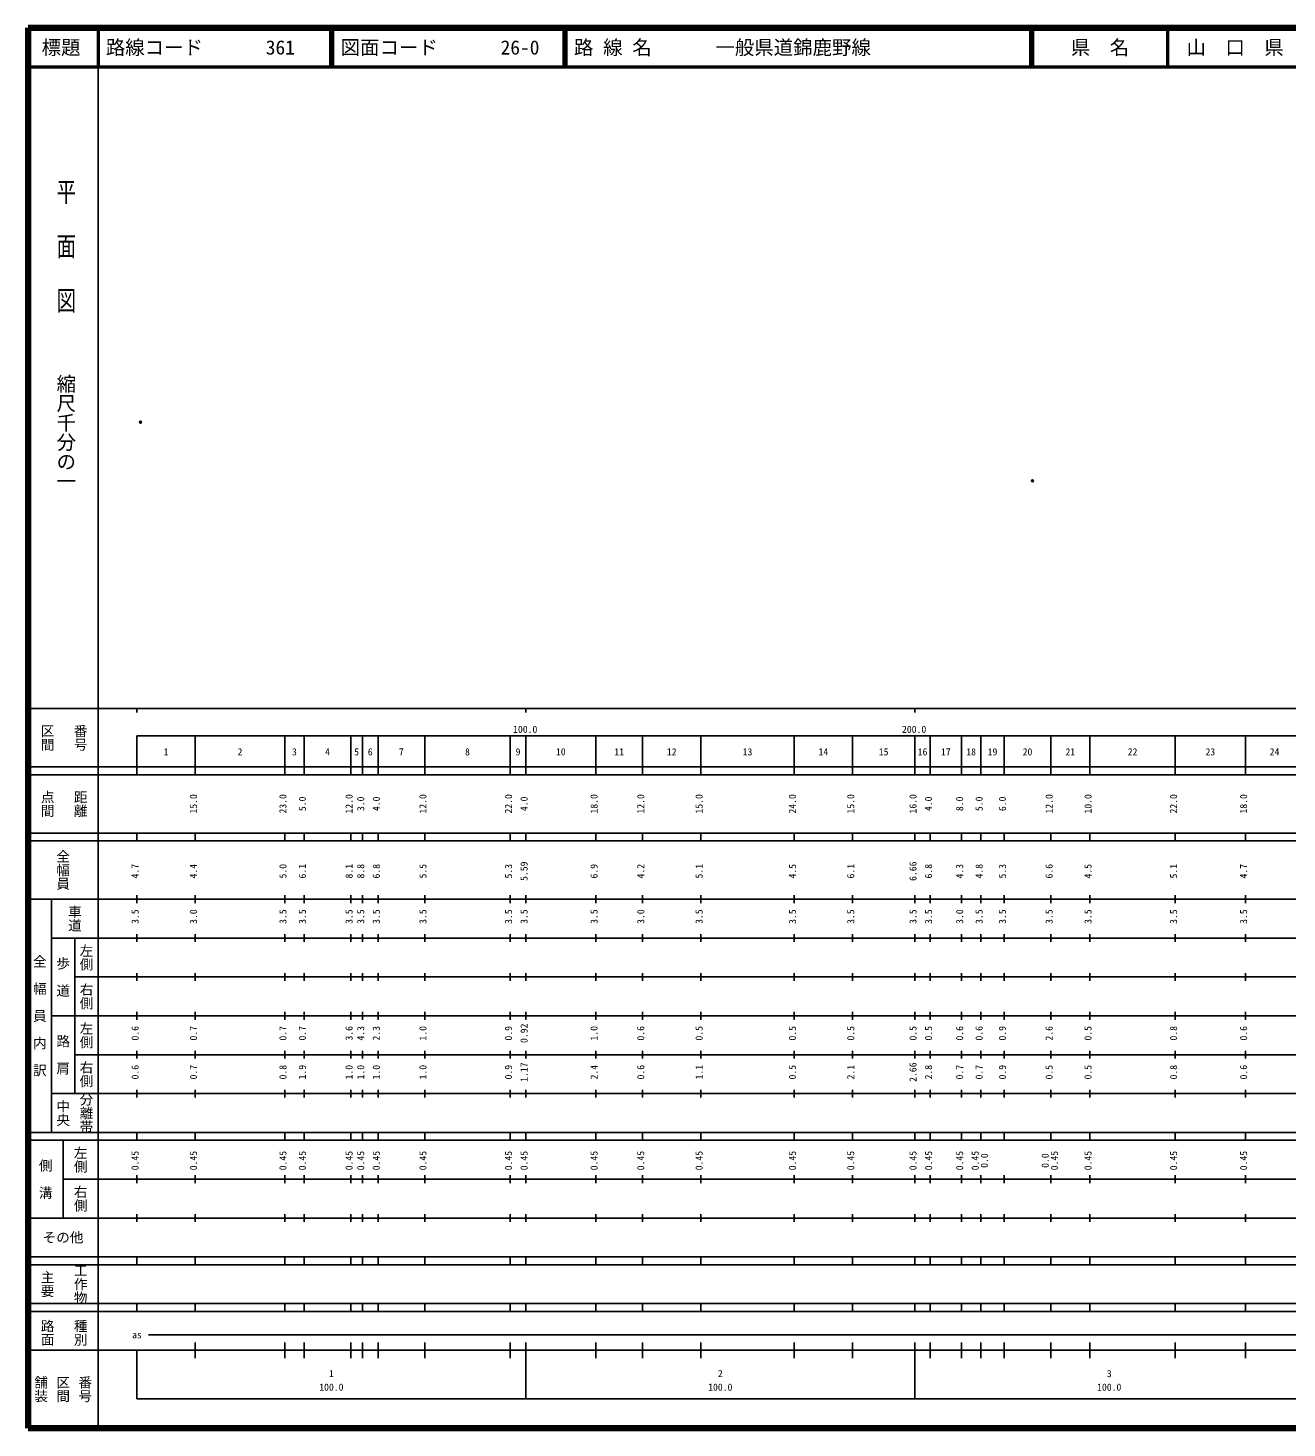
# Model space of a CAD drawing. Units: millimetres on the paper. Extents: x 40 to 680, y 20 to 380.
# Drawn here: x 40 to 363.7, y 20 to 380 of the extents above; entities that cross this region are included whole.
import ezdxf
from ezdxf.enums import TextEntityAlignment as Align

# ---------------------------------------------------------------- set-up
doc = ezdxf.new("R2010")
doc.units = ezdxf.units.MM
doc.header["$PDMODE"] = 32
doc.header["$PDSIZE"] = 0.5
doc.layers.add('M-OTRS', color=6, linetype='Continuous')
doc.layers.add('M-TTL-TXT', color=7, linetype='Continuous')
for name, color, linetype, lineweight in [('M-TTL', 2, 'Continuous', 140), ('M-TTL-BAND', 7, 'Continuous', 25), ('M-TTL-LINE', 7, 'Continuous', 50)]:
    doc.layers.add(name, color=color, linetype=linetype, lineweight=lineweight)
doc.styles.add('@ＭＳ ゴシック', font='')
doc.styles.add('ＭＳ ゴシック', font='')
doc.styles.get('@ＭＳ ゴシック').set_extended_font_data('@MS Gothic')
doc.styles.get('ＭＳ ゴシック').set_extended_font_data('MS Gothic')

msp = doc.modelspace()

# ---------------------------------------------------------------- linework, layer by layer
at = {"layer": 'M-OTRS'}
for p in [(68.923, 278.609), (298.248, 263.545)]:
    msp.add_point(p, dxfattribs=at)
at = {"layer": 'M-TTL'}
for p, q in [((40, 380), (40, 20)), ((680, 380), (40, 380)), ((40, 20), (680, 20))]:
    msp.add_line(p, q, dxfattribs=at)
at = {"layer": 'M-TTL-BAND'}
for p, q in [((58, 370), (58, 20)), ((40, 205), (579, 205)), ((68, 205), (68, 204)), ((168, 205), (168, 204)), ((268, 205), (268, 204)), ((68, 198), (579, 198)), ((68, 198), (68, 188)), ((83, 188), (83, 198)), ((106, 188), (106, 198)), ((111, 188), (111, 198)), ((123, 188), (123, 198)), ((126, 188), (126, 198)), ((130, 188), (130, 198)), ((142, 188), (142, 198)), ((164, 188), (164, 198)), ((168, 188), (168, 198)), ((186, 188), (186, 198)), ((198, 188), (198, 198)), ((213, 188), (213, 198)), ((237, 188), (237, 198)), ((252, 188), (252, 198)), ((268, 188), (268, 198)), ((272, 188), (272, 198)), ((280, 188), (280, 198)), ((285, 188), (285, 198)), ((291, 188), (291, 198)), ((303, 188), (303, 198)), ((313, 188), (313, 198)), ((335, 188), (335, 198)), ((353, 188), (353, 198)), ((40, 190), (579, 190)), ((40, 188), (579, 188)), ((40, 173), (579, 173)), ((68, 171), (68, 173)), ((83, 171), (83, 173)), ((106, 171), (106, 173)), ((111, 171), (111, 173)), ((123, 171), (123, 173)), ((126, 171), (126, 173)), ((130, 171), (130, 173)), ((142, 171), (142, 173)), ((164, 171), (164, 173)), ((168, 171), (168, 173)), ((186, 171), (186, 173)), ((198, 171), (198, 173)), ((213, 171), (213, 173)), ((237, 171), (237, 173)), ((252, 171), (252, 173)), ((268, 171), (268, 173)), ((272, 171), (272, 173)), ((280, 171), (280, 173)), ((285, 171), (285, 173)), ((291, 171), (291, 173)), ((303, 171), (303, 173)), ((313, 171), (313, 173)), ((335, 171), (335, 173)), ((353, 171), (353, 173)), ((40, 171), (579, 171)), ((40, 156), (579, 156)), ((46, 96), (46, 156)), ((68, 155), (68, 157)), ((83, 155), (83, 157)), ((106, 155), (106, 157)), ((111, 155), (111, 157)), ((123, 155), (123, 157)), ((126, 155), (126, 157)), ((130, 155), (130, 157)), ((142, 155), (142, 157)), ((164, 155), (164, 157)), ((168, 155), (168, 157)), ((186, 155), (186, 157)), ((198, 155), (198, 157)), ((213, 155), (213, 157)), ((237, 155), (237, 157)), ((252, 155), (252, 157)), ((268, 155), (268, 157)), ((272, 155), (272, 157)), ((280, 155), (280, 157)), ((285, 155), (285, 157)), ((291, 155), (291, 157)), ((303, 155), (303, 157)), ((313, 155), (313, 157)), ((335, 155), (335, 157)), ((353, 155), (353, 157)), ((46, 146), (579, 146)), ((52, 146), (52, 106)), ((68, 145), (68, 147)), ((83, 145), (83, 147)), ((106, 145), (106, 147)), ((111, 145), (111, 147)), ((123, 145), (123, 147)), ((126, 145), (126, 147)), ((130, 145), (130, 147)), ((142, 145), (142, 147)), ((164, 145), (164, 147)), ((168, 145), (168, 147)), ((186, 145), (186, 147)), ((198, 145), (198, 147)), ((213, 145), (213, 147)), ((237, 145), (237, 147)), ((252, 145), (252, 147)), ((268, 145), (268, 147)), ((272, 145), (272, 147)), ((280, 145), (280, 147)), ((285, 145), (285, 147)), ((291, 145), (291, 147)), ((303, 145), (303, 147)), ((313, 145), (313, 147)), ((335, 145), (335, 147)), ((353, 145), (353, 147)), ((68, 135), (68, 137)), ((83, 135), (83, 137)), ((106, 135), (106, 137)), ((111, 135), (111, 137)), ((123, 135), (123, 137)), ((126, 135), (126, 137)), ((130, 135), (130, 137)), ((142, 135), (142, 137)), ((164, 135), (164, 137)), ((168, 135), (168, 137)), ((186, 135), (186, 137)), ((198, 135), (198, 137)), ((213, 135), (213, 137)), ((237, 135), (237, 137)), ((252, 135), (252, 137)), ((268, 135), (268, 137)), ((272, 135), (272, 137)), ((280, 135), (280, 137)), ((285, 135), (285, 137)), ((291, 135), (291, 137)), ((303, 135), (303, 137)), ((313, 135), (313, 137)), ((335, 135), (335, 137)), ((353, 135), (353, 137)), ((52, 136), (579, 136)), ((46, 126), (579, 126)), ((68, 125), (68, 127)), ((83, 125), (83, 127)), ((106, 125), (106, 127)), ((111, 125), (111, 127)), ((123, 125), (123, 127)), ((126, 125), (126, 127)), ((130, 125), (130, 127)), ((142, 125), (142, 127)), ((164, 125), (164, 127)), ((168, 125), (168, 127)), ((186, 125), (186, 127)), ((198, 125), (198, 127)), ((213, 125), (213, 127)), ((237, 125), (237, 127)), ((252, 125), (252, 127)), ((268, 125), (268, 127)), ((272, 125), (272, 127)), ((280, 125), (280, 127)), ((285, 125), (285, 127)), ((291, 125), (291, 127)), ((303, 125), (303, 127)), ((313, 125), (313, 127)), ((335, 125), (335, 127)), ((353, 125), (353, 127)), ((52, 116), (579, 116)), ((68, 115), (68, 117)), ((83, 115), (83, 117)), ((106, 115), (106, 117)), ((111, 115), (111, 117)), ((123, 115), (123, 117)), ((126, 115), (126, 117)), ((130, 115), (130, 117)), ((142, 115), (142, 117)), ((164, 115), (164, 117)), ((168, 115), (168, 117)), ((186, 115), (186, 117)), ((198, 115), (198, 117)), ((213, 115), (213, 117)), ((237, 115), (237, 117)), ((252, 115), (252, 117)), ((268, 115), (268, 117)), ((272, 115), (272, 117)), ((280, 115), (280, 117)), ((285, 115), (285, 117)), ((291, 115), (291, 117)), ((303, 115), (303, 117)), ((313, 115), (313, 117)), ((335, 115), (335, 117)), ((353, 115), (353, 117)), ((46, 106), (579, 106)), ((68, 105), (68, 107)), ((83, 105), (83, 107)), ((106, 105), (106, 107)), ((111, 105), (111, 107)), ((123, 105), (123, 107)), ((126, 105), (126, 107)), ((130, 105), (130, 107)), ((142, 105), (142, 107)), ((164, 105), (164, 107)), ((168, 105), (168, 107)), ((186, 105), (186, 107)), ((198, 105), (198, 107)), ((213, 105), (213, 107)), ((237, 105), (237, 107)), ((252, 105), (252, 107)), ((268, 105), (268, 107)), ((272, 105), (272, 107)), ((280, 105), (280, 107)), ((285, 105), (285, 107)), ((291, 105), (291, 107)), ((303, 105), (303, 107)), ((313, 105), (313, 107)), ((335, 105), (335, 107)), ((353, 105), (353, 107)), ((40, 96), (579, 96)), ((40, 94), (579, 94)), ((49, 94), (49, 74)), ((68, 94), (68, 96)), ((83, 94), (83, 96)), ((106, 94), (106, 96)), ((111, 94), (111, 96)), ((123, 94), (123, 96)), ((126, 94), (126, 96)), ((130, 94), (130, 96)), ((142, 94), (142, 96)), ((164, 94), (164, 96)), ((168, 94), (168, 96)), ((186, 94), (186, 96)), ((198, 94), (198, 96)), ((213, 94), (213, 96)), ((237, 94), (237, 96)), ((252, 94), (252, 96)), ((268, 94), (268, 96)), ((272, 94), (272, 96)), ((280, 94), (280, 96)), ((285, 94), (285, 96)), ((291, 94), (291, 96)), ((303, 94), (303, 96)), ((313, 94), (313, 96)), ((335, 94), (335, 96)), ((353, 94), (353, 96)), ((49, 84), (579, 84)), ((68, 83), (68, 85)), ((83, 83), (83, 85)), ((106, 83), (106, 85)), ((111, 83), (111, 85)), ((123, 83), (123, 85)), ((126, 83), (126, 85)), ((130, 83), (130, 85)), ((142, 83), (142, 85)), ((164, 83), (164, 85)), ((168, 83), (168, 85)), ((186, 83), (186, 85)), ((198, 83), (198, 85)), ((213, 83), (213, 85)), ((237, 83), (237, 85)), ((252, 83), (252, 85)), ((268, 83), (268, 85)), ((272, 83), (272, 85)), ((280, 83), (280, 85)), ((285, 83), (285, 85)), ((291, 83), (291, 85)), ((303, 83), (303, 85)), ((313, 83), (313, 85)), ((335, 83), (335, 85)), ((353, 83), (353, 85)), ((40, 74), (579, 74)), ((68, 73), (68, 75)), ((83, 73), (83, 75)), ((106, 73), (106, 75)), ((111, 73), (111, 75)), ((123, 73), (123, 75)), ((126, 73), (126, 75)), ((130, 73), (130, 75)), ((142, 73), (142, 75)), ((164, 73), (164, 75)), ((168, 73), (168, 75)), ((186, 73), (186, 75)), ((198, 73), (198, 75)), ((213, 73), (213, 75)), ((237, 73), (237, 75)), ((252, 73), (252, 75)), ((268, 73), (268, 75)), ((272, 73), (272, 75)), ((280, 73), (280, 75)), ((285, 73), (285, 75)), ((291, 73), (291, 75)), ((303, 73), (303, 75)), ((313, 73), (313, 75)), ((335, 73), (335, 75)), ((353, 73), (353, 75)), ((40, 64), (579, 64)), ((40, 62), (579, 62)), ((68, 62), (68, 64)), ((83, 62), (83, 64)), ((106, 62), (106, 64)), ((111, 62), (111, 64)), ((123, 62), (123, 64)), ((126, 62), (126, 64)), ((130, 62), (130, 64)), ((142, 62), (142, 64)), ((164, 62), (164, 64)), ((168, 62), (168, 64)), ((186, 62), (186, 64)), ((198, 62), (198, 64)), ((213, 62), (213, 64)), ((237, 62), (237, 64)), ((252, 62), (252, 64)), ((268, 62), (268, 64)), ((272, 62), (272, 64)), ((280, 62), (280, 64)), ((285, 62), (285, 64)), ((291, 62), (291, 64)), ((303, 62), (303, 64)), ((313, 62), (313, 64)), ((335, 62), (335, 64)), ((353, 62), (353, 64)), ((40, 52), (579, 52)), ((68, 50), (68, 52)), ((83, 50), (83, 52)), ((106, 50), (106, 52)), ((111, 50), (111, 52)), ((123, 50), (123, 52)), ((126, 50), (126, 52)), ((130, 50), (130, 52)), ((142, 50), (142, 52)), ((164, 50), (164, 52)), ((168, 50), (168, 52)), ((186, 50), (186, 52)), ((198, 50), (198, 52)), ((213, 50), (213, 52)), ((237, 50), (237, 52)), ((252, 50), (252, 52)), ((268, 50), (268, 52)), ((272, 50), (272, 52)), ((280, 50), (280, 52)), ((285, 50), (285, 52)), ((291, 50), (291, 52)), ((303, 50), (303, 52)), ((313, 50), (313, 52)), ((335, 50), (335, 52)), ((353, 50), (353, 52)), ((40, 50), (579, 50)), ((71, 44), (565, 44)), ((40, 40), (579, 40)), ((68, 40), (68, 27.5)), ((83, 38), (83, 42)), ((106, 38), (106, 42)), ((111, 38), (111, 42)), ((123, 38), (123, 42)), ((126, 38), (126, 42)), ((130, 38), (130, 42)), ((142, 38), (142, 42)), ((164, 38), (164, 42)), ((168, 27.5), (168, 42)), ((186, 38), (186, 42)), ((198, 38), (198, 42)), ((213, 38), (213, 42)), ((237, 38), (237, 42)), ((252, 38), (252, 42)), ((268, 27.5), (268, 42)), ((272, 38), (272, 42)), ((280, 38), (280, 42)), ((285, 38), (285, 42)), ((291, 38), (291, 42)), ((303, 38), (303, 42)), ((313, 38), (313, 42)), ((335, 38), (335, 42)), ((353, 38), (353, 42)), ((68, 27.5), (579, 27.5))]:
    msp.add_line(p, q, dxfattribs=at)
at = {"layer": 'M-TTL-LINE'}
for p, q in [((58, 380), (58, 370)), ((117.75, 380), (117.75, 370)), ((118.25, 380), (118.25, 370)), ((177.75, 380), (177.75, 370)), ((178.25, 380), (178.25, 370)), ((297.75, 380), (297.75, 370)), ((298.25, 380), (298.25, 370)), ((333, 380), (333, 370)), ((40, 370), (680, 370))]:
    msp.add_line(p, q, dxfattribs=at)

# ---------------------------------------------------------------- texts
at = {"layer": 'M-TTL-BAND', "style": '@ＭＳ ゴシック', "width": 1.4}
msp.add_text('平  面  図', height=3.666, rotation=270, dxfattribs=at).set_placement((49.777, 306.475), align=Align.MIDDLE_RIGHT)
at = {"layer": 'M-TTL-BAND', "style": '@ＭＳ ゴシック'}
msp.add_text('縮尺千分の一', height=3.666, rotation=270, dxfattribs=at).set_placement((49.777, 261.03), align=Align.MIDDLE_RIGHT)
for s, p in [('区間', (45, 197.5)), ('番号', (53.5, 197.5)), ('点間', (45, 180.5)), ('距離', (53.5, 180.5)), ('全幅員', (49, 163.5)), ('車道', (52, 151)), ('左側', (55, 141)), ('全\u3000幅\u3000員\u3000内\u3000訳', (43, 126)), ('歩\u3000道', (49, 136)), ('右側', (55, 131)), ('左側', (55, 121)), ('路\u3000肩', (49, 116)), ('右側', (55, 111)), ('分離帯', (55, 101)), ('中央', (49, 101)), ('左側', (53.5, 89)), ('側\u3000溝', (44.5, 84)), ('右側', (53.5, 79)), ('工作物', (53.5, 57)), ('主要', (45, 57)), ('路面', (45, 44.5)), ('種別', (53.5, 44.5)), ('舗装', (43.333, 30)), ('区間', (49, 30)), ('番号', (54.667, 30))]:
    msp.add_text(s, height=2.566, rotation=270, dxfattribs=at).set_placement(p, align=Align.MIDDLE_CENTER)
at = {"layer": 'M-TTL-BAND', "style": 'ＭＳ ゴシック'}
for s, p in [('100.0', (167.844, 198.195)), ('200.0', (267.844, 198.195)), ('1', (75.5, 192.405)), ('2', (94.5, 192.405)), ('3', (108.5, 192.405)), ('4', (117, 192.405)), ('5', (124.5, 192.405)), ('6', (128, 192.405)), ('7', (136, 192.405)), ('8', (153, 192.405)), ('9', (166, 192.405)), ('10', (177, 192.405)), ('11', (192, 192.405)), ('12', (205.5, 192.405)), ('13', (225, 192.405)), ('14', (244.5, 192.405)), ('15', (260, 192.405)), ('16', (270, 192.405)), ('17', (276, 192.405)), ('18', (282.5, 192.405)), ('19', (288, 192.405)), ('20', (297, 192.405)), ('21', (308, 192.405)), ('22', (324, 192.405)), ('23', (344, 192.405)), ('24', (360.5, 192.405)), ('as', (68, 42.5)), ('1', (118, 32.523)), ('2', (218, 32.523)), ('3', (318, 32.523)), ('100.0', (118, 29.033)), ('100.0', (218, 29.033)), ('100.0', (318, 29.033))]:
    msp.add_text(s, height=1.833, dxfattribs=at).set_placement(p, align=Align.BOTTOM_CENTER)
for s, p in [('15.0', (84, 180.5)), ('23.0', (107, 180.5)), ('5.0', (112, 180.5)), ('12.0', (124, 180.5)), ('3.0', (127, 180.5)), ('4.0', (131, 180.5)), ('12.0', (143, 180.5)), ('22.0', (165, 180.5)), ('4.0', (169, 180.5)), ('18.0', (187, 180.5)), ('12.0', (199, 180.5)), ('15.0', (214, 180.5)), ('24.0', (238, 180.5)), ('15.0', (253, 180.5)), ('16.0', (269, 180.5)), ('4.0', (273, 180.5)), ('8.0', (281, 180.5)), ('5.0', (286, 180.5)), ('6.0', (292, 180.5)), ('12.0', (304, 180.5)), ('10.0', (314, 180.5)), ('22.0', (336, 180.5)), ('18.0', (354, 180.5)), ('4.7', (69, 163.174)), ('4.4', (84, 163.174)), ('5.0', (107, 163.174)), ('6.1', (112, 163.174)), ('8.1', (124, 163.174)), ('8.8', (127, 163.174)), ('6.8', (131, 163.174)), ('5.5', (143, 163.174)), ('5.3', (165, 163.174)), ('5.59', (169, 163.174)), ('6.9', (187, 163.174)), ('4.2', (199, 163.174)), ('5.1', (214, 163.174)), ('4.5', (238.024, 163.174)), ('6.1', (253, 163.174)), ('6.66', (269, 163.174)), ('6.8', (273, 163.174)), ('4.3', (281, 163.174)), ('4.8', (286, 163.174)), ('5.3', (292, 163.174)), ('6.6', (304, 163.174)), ('4.5', (314, 163.174)), ('5.1', (336, 163.174)), ('4.7', (354, 163.174)), ('3.5', (69, 151.5)), ('3.0', (84, 151.5)), ('3.5', (107, 151.5)), ('3.5', (112, 151.5)), ('3.5', (124, 151.5)), ('3.5', (127, 151.5)), ('3.5', (131, 151.5)), ('3.5', (143, 151.5)), ('3.5', (165, 151.5)), ('3.5', (169, 151.5)), ('3.5', (187, 151.5)), ('3.0', (199, 151.5)), ('3.5', (214, 151.5)), ('3.5', (238.024, 151.5)), ('3.5', (253, 151.5)), ('3.5', (269, 151.5)), ('3.5', (273, 151.5)), ('3.0', (281, 151.5)), ('3.5', (286, 151.5)), ('3.5', (292, 151.5)), ('3.5', (304, 151.5)), ('3.5', (314, 151.5)), ('3.5', (336, 151.5)), ('3.5', (354, 151.5)), ('0.6', (69, 121.5)), ('0.7', (84, 121.5)), ('0.7', (107, 121.5)), ('0.7', (112, 121.5)), ('3.6', (124, 121.5)), ('4.3', (127, 121.5)), ('2.3', (131, 121.5)), ('1.0', (143, 121.5)), ('0.9', (165, 121.5)), ('0.92', (169, 121.5)), ('1.0', (187, 121.5)), ('0.6', (199, 121.5)), ('0.5', (214, 121.5)), ('0.5', (238, 121.5)), ('0.5', (253, 121.5)), ('0.5', (269, 121.5)), ('0.5', (273, 121.5)), ('0.6', (281, 121.5)), ('0.6', (286, 121.5)), ('0.9', (292, 121.5)), ('2.6', (304, 121.5)), ('0.5', (314, 121.5)), ('0.8', (336, 121.5)), ('0.6', (354, 121.5)), ('0.6', (69, 111.5)), ('0.7', (84, 111.5)), ('0.8', (107, 111.5)), ('1.9', (112, 111.5)), ('1.0', (124, 111.5)), ('1.0', (127, 111.5)), ('1.0', (131, 111.5)), ('1.0', (143, 111.5)), ('0.9', (165, 111.5)), ('1.17', (169, 111.5)), ('2.4', (187, 111.5)), ('0.6', (199, 111.5)), ('1.1', (214, 111.5)), ('0.5', (238, 111.5)), ('2.1', (253, 111.5)), ('2.66', (269, 111.5)), ('2.8', (273, 111.5)), ('0.7', (281, 111.5)), ('0.7', (286, 111.5)), ('0.9', (292, 111.5)), ('0.5', (304, 111.5)), ('0.5', (314, 111.5)), ('0.8', (336, 111.5)), ('0.6', (354, 111.5)), ('0.45', (69, 88.764)), ('0.45', (84, 88.764)), ('0.45', (107, 88.764)), ('0.45', (112, 88.764)), ('0.45', (124, 88.764)), ('0.45', (127, 88.764)), ('0.45', (131, 88.764)), ('0.45', (143, 88.764)), ('0.45', (165, 88.764)), ('0.45', (169, 88.764)), ('0.45', (187, 88.764)), ('0.45', (199, 88.764)), ('0.45', (214, 88.764)), ('0.45', (238, 88.764)), ('0.45', (253, 88.764)), ('0.45', (269, 88.764)), ('0.45', (273, 88.764)), ('0.45', (281, 88.764)), ('0.45', (285, 88.764)), ('0.0', (287.37, 88.764)), ('0.0', (303, 88.764)), ('0.45', (305.37, 88.764)), ('0.45', (314, 88.764)), ('0.45', (336, 88.764)), ('0.45', (354, 88.764))]:
    msp.add_text(s, height=1.833, rotation=90, dxfattribs=at).set_placement(p, align=Align.BOTTOM_CENTER)
msp.add_text('その他', height=2.566, dxfattribs=at).set_placement((49, 69), align=Align.MIDDLE_CENTER)
at = {"layer": 'M-TTL-TXT', "style": 'ＭＳ ゴシック'}
for s, p in [('標題', (48.5, 375)), ('県\u3000名', (315.625, 375)), ('山\u3000口\u3000県', (350.375, 375))]:
    msp.add_text(s, height=3.666, dxfattribs=at).set_placement(p, align=Align.MIDDLE_CENTER)
for s, p in [('路線コード', (60, 375)), ('361', (101.142, 375)), ('図面コード', (120.38, 375)), ('26-0', (161.521, 375)), ('路 線 名', (180.38, 375)), ('一般県道錦鹿野線', (216.734, 375))]:
    msp.add_text(s, height=3.666, dxfattribs=at).set_placement(p, align=Align.MIDDLE_LEFT)

doc.saveas('drawing.dxf')
